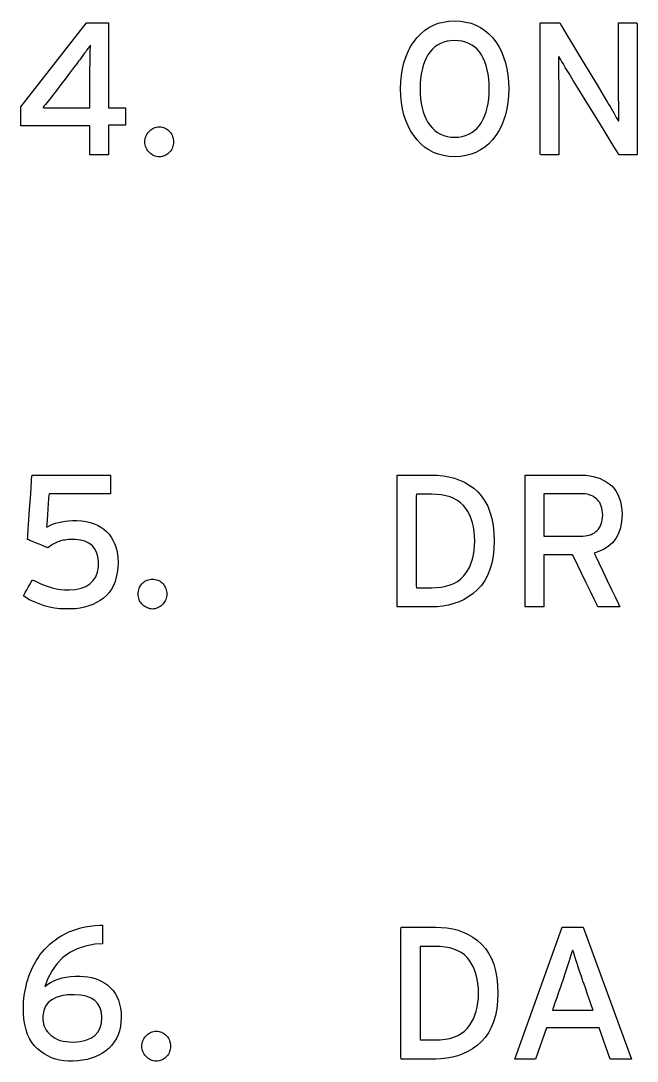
# Model space of a CAD drawing. Extents: x 1 to 47.7, y 0.2 to 33.3.
# Drawn here: x 1.023 to 2.25, y 22.696 to 24.767 of the extents above; entities that cross this region are included whole.
import ezdxf

# ---------------------------------------------------------------- set-up
doc = ezdxf.new("R2010")
doc.units = 0
doc.header["$MEASUREMENT"] = 0
doc.layers.add('4_0_____DWG', color=7, linetype='CONTINUOUS')

msp = doc.modelspace()

# ---------------------------------------------------------------- linework, layer by layer
at = {"layer": '4_0_____DWG'}
for points in [[(1.1975, 24.559), (1.1975, 24.5), (1.1605, 24.5), (1.1605, 24.5577), (1.0229, 24.5577), (1.0229, 24.5952), (1.1539, 24.7624), (1.1975, 24.7624), (1.1975, 24.5935), (1.2312, 24.5935), (1.2312, 24.559), (1.1975, 24.559)], [(2.1964, 22.7), (2.1744, 22.7623), (2.0693, 22.7623), (2.0475, 22.7), (2.0067, 22.7), (2.1011, 22.9624), (2.1429, 22.9624), (2.2385, 22.7), (2.1964, 22.7)]]:
    msp.add_lwpolyline(points, dxfattribs=at)
for points in [[(1.9944, 24.6313), (1.9939, 24.6173), (1.9927, 24.604), (1.9906, 24.5914), (1.9878, 24.5794), (1.9843, 24.5682), (1.9799, 24.5576), (1.9748, 24.5477), (1.9689, 24.5384), (1.9622, 24.5298), (1.9548, 24.522), (1.9468, 24.5152), (1.9382, 24.5095), (1.9291, 24.5047), (1.9193, 24.501), (1.909, 24.4982), (1.8981, 24.4965), (1.8865, 24.4958), (1.8751, 24.4965), (1.8643, 24.4982), (1.8541, 24.501), (1.8444, 24.5047), (1.8354, 24.5095), (1.827, 24.5152), (1.8191, 24.522), (1.8119, 24.5298), (1.8052, 24.5384), (1.7991, 24.5477), (1.7939, 24.5576), (1.7894, 24.5682), (1.7858, 24.5794), (1.7829, 24.5914), (1.7808, 24.604), (1.7796, 24.6173), (1.7791, 24.6313), (1.7796, 24.6452), (1.7808, 24.6586), (1.7829, 24.6712), (1.7858, 24.6832), (1.7894, 24.6945), (1.7939, 24.7052), (1.7991, 24.7152), (1.8052, 24.7246), (1.8119, 24.7333), (1.8191, 24.7409), (1.827, 24.7476), (1.8354, 24.7532), (1.8444, 24.7579), (1.8541, 24.7616), (1.8643, 24.7642), (1.8751, 24.7659), (1.8865, 24.7666), (1.8981, 24.7659), (1.909, 24.7642), (1.9193, 24.7616), (1.9291, 24.7579), (1.9382, 24.7532), (1.9468, 24.7476), (1.9548, 24.7409), (1.9622, 24.7333), (1.9689, 24.7246), (1.9748, 24.7152), (1.9799, 24.7052), (1.9843, 24.6945), (1.9878, 24.6832), (1.9906, 24.6712), (1.9927, 24.6586), (1.9939, 24.6452)], [(2.2139, 24.5), (2.2102, 24.506), (2.2004, 24.522), (2.1862, 24.5451), (2.1695, 24.5722), (2.1521, 24.6004), (2.136, 24.6266), (2.1228, 24.648), (2.1145, 24.6614), (2.1119, 24.6658), (2.1094, 24.6699), (2.107, 24.6739), (2.1047, 24.6777), (2.1025, 24.6815), (2.1004, 24.6852), (2.0983, 24.6887), (2.0963, 24.6921), (2.0944, 24.6954), (2.0936, 24.6933), (2.0936, 24.687), (2.0936, 24.6805), (2.0937, 24.6737), (2.0937, 24.6668), (2.0938, 24.6597), (2.0938, 24.6524), (2.0939, 24.6449), (2.094, 24.6371), (2.094, 24.6323), (2.094, 24.6201), (2.094, 24.6017), (2.094, 24.5797), (2.094, 24.5563), (2.094, 24.5343), (2.094, 24.5159), (2.094, 24.5037), (2.094, 24.5), (2.0922, 24.5), (2.0884, 24.5), (2.083, 24.5), (2.0769, 24.5), (2.0706, 24.5), (2.0648, 24.5), (2.0602, 24.5), (2.0575, 24.5), (2.057, 24.5018), (2.057, 24.5188), (2.057, 24.5498), (2.057, 24.5899), (2.057, 24.6344), (2.057, 24.6786), (2.057, 24.7177), (2.057, 24.7469), (2.057, 24.7616), (2.0578, 24.7624), (2.0609, 24.7624), (2.066, 24.7624), (2.0722, 24.7624), (2.0788, 24.7624), (2.0852, 24.7624), (2.0907, 24.7624), (2.0944, 24.7624), (2.0959, 24.7624), (2.0994, 24.7565), (2.1088, 24.7409), (2.1223, 24.7185), (2.1382, 24.6921), (2.1548, 24.6647), (2.1702, 24.6392), (2.1827, 24.6184), (2.1906, 24.6053), (2.1933, 24.6008), (2.1961, 24.5959), (2.1989, 24.5912), (2.2015, 24.5867), (2.204, 24.5823), (2.2063, 24.5781), (2.2086, 24.5741), (2.2107, 24.5702), (2.2128, 24.5666), (2.2135, 24.5687), (2.2135, 24.5752), (2.2134, 24.5818), (2.2133, 24.5887), (2.2133, 24.5958), (2.2133, 24.603), (2.2132, 24.6104), (2.2132, 24.618), (2.2132, 24.6258), (2.2132, 24.6306), (2.2132, 24.6428), (2.2132, 24.6611), (2.2132, 24.6831), (2.2132, 24.7063), (2.2132, 24.7283), (2.2132, 24.7466), (2.2132, 24.7587), (2.2132, 24.7624), (2.215, 24.7624), (2.2188, 24.7624), (2.2242, 24.7624), (2.2303, 24.7624), (2.2366, 24.7624), (2.2424, 24.7624), (2.247, 24.7624), (2.2497, 24.7624), (2.2502, 24.7605), (2.2502, 24.7435), (2.2502, 24.7126), (2.2502, 24.6725), (2.2502, 24.628), (2.2502, 24.5838), (2.2502, 24.5447), (2.2502, 24.5154), (2.2502, 24.5008), (2.2495, 24.5), (2.2465, 24.5), (2.2418, 24.5), (2.236, 24.5), (2.2298, 24.5), (2.2239, 24.5), (2.2188, 24.5), (2.2152, 24.5)], [(1.9556, 24.6313), (1.9554, 24.6416), (1.9546, 24.6514), (1.9534, 24.6606), (1.9517, 24.6693), (1.9496, 24.6775), (1.9469, 24.6851), (1.9438, 24.6922), (1.9402, 24.6988), (1.9361, 24.7048), (1.9315, 24.71), (1.9264, 24.7146), (1.9209, 24.7184), (1.915, 24.7216), (1.9085, 24.7241), (1.9017, 24.7259), (1.8943, 24.727), (1.8865, 24.7274), (1.8789, 24.727), (1.8717, 24.7259), (1.865, 24.7241), (1.8586, 24.7216), (1.8528, 24.7184), (1.8473, 24.7146), (1.8423, 24.71), (1.8377, 24.7048), (1.8336, 24.6988), (1.8299, 24.6922), (1.8267, 24.6851), (1.824, 24.6775), (1.8218, 24.6693), (1.8201, 24.6606), (1.8188, 24.6514), (1.8181, 24.6416), (1.8179, 24.6313), (1.8181, 24.6211), (1.8188, 24.6114), (1.8201, 24.6023), (1.8218, 24.5937), (1.824, 24.5856), (1.8267, 24.578), (1.8299, 24.571), (1.8336, 24.5644), (1.8377, 24.5583), (1.8423, 24.5529), (1.8473, 24.5481), (1.8528, 24.5441), (1.8586, 24.5408), (1.865, 24.5382), (1.8717, 24.5364), (1.8789, 24.5353), (1.8865, 24.5349), (1.8943, 24.5353), (1.9017, 24.5364), (1.9085, 24.5382), (1.915, 24.5408), (1.9209, 24.5441), (1.9264, 24.5481), (1.9315, 24.5529), (1.9361, 24.5583), (1.9402, 24.5644), (1.9438, 24.571), (1.9469, 24.578), (1.9496, 24.5856), (1.9517, 24.5937), (1.9534, 24.6023), (1.9546, 24.6114), (1.9554, 24.6211)], [(1.1616, 24.7182), (1.1595, 24.7152), (1.1572, 24.712), (1.1547, 24.7086), (1.1521, 24.705), (1.1494, 24.7012), (1.1465, 24.6973), (1.1434, 24.6932), (1.1402, 24.6889), (1.1381, 24.6862), (1.1343, 24.6812), (1.1279, 24.6727), (1.1198, 24.6621), (1.1112, 24.6507), (1.1029, 24.6397), (1.0959, 24.6305), (1.0912, 24.6244), (1.0893, 24.6219), (1.0862, 24.6178), (1.0831, 24.6139), (1.0802, 24.6101), (1.0773, 24.6065), (1.0745, 24.6031), (1.0718, 24.5999), (1.0691, 24.5968), (1.0666, 24.594), (1.0689, 24.5932), (1.0732, 24.5932), (1.0777, 24.5932), (1.0824, 24.5932), (1.0872, 24.5933), (1.0923, 24.5933), (1.0975, 24.5934), (1.1029, 24.5935), (1.107, 24.5935), (1.1102, 24.5935), (1.1165, 24.5935), (1.125, 24.5935), (1.1344, 24.5935), (1.1437, 24.5935), (1.1519, 24.5935), (1.1579, 24.5935), (1.1605, 24.5935), (1.1605, 24.5957), (1.1605, 24.6031), (1.1605, 24.614), (1.1605, 24.627), (1.1605, 24.6406), (1.1605, 24.6531), (1.1605, 24.6632), (1.1605, 24.6692), (1.1606, 24.673), (1.1607, 24.6795), (1.1608, 24.6857), (1.1609, 24.6917), (1.161, 24.6974), (1.1611, 24.703), (1.1613, 24.7083), (1.1614, 24.7134)], [(1.3271, 24.5254), (1.3269, 24.5226), (1.3265, 24.5199), (1.3259, 24.5173), (1.3251, 24.5148), (1.3241, 24.5124), (1.3229, 24.5101), (1.3214, 24.508), (1.3198, 24.5059), (1.3179, 24.5039), (1.3159, 24.5021), (1.3138, 24.5006), (1.3116, 24.4992), (1.3092, 24.4981), (1.3067, 24.4972), (1.3041, 24.4965), (1.3014, 24.496), (1.2986, 24.4958), (1.2958, 24.496), (1.2932, 24.4965), (1.2906, 24.4972), (1.2882, 24.4981), (1.2859, 24.4992), (1.2837, 24.5006), (1.2816, 24.5021), (1.2796, 24.5039), (1.2777, 24.5059), (1.2759, 24.508), (1.2743, 24.5101), (1.273, 24.5124), (1.2719, 24.5148), (1.2711, 24.5173), (1.2705, 24.5199), (1.2702, 24.5226), (1.27, 24.5254), (1.2702, 24.5284), (1.2705, 24.5312), (1.2711, 24.534), (1.2719, 24.5366), (1.273, 24.539), (1.2743, 24.5414), (1.2759, 24.5437), (1.2777, 24.5458), (1.2796, 24.5478), (1.2816, 24.5495), (1.2837, 24.551), (1.2859, 24.5523), (1.2882, 24.5534), (1.2906, 24.5542), (1.2932, 24.5548), (1.2958, 24.5553), (1.2986, 24.5554), (1.3014, 24.5553), (1.3041, 24.5548), (1.3067, 24.5542), (1.3092, 24.5534), (1.3116, 24.5523), (1.3138, 24.551), (1.3159, 24.5495), (1.3179, 24.5478), (1.3198, 24.5458), (1.3214, 24.5437), (1.3229, 24.5414), (1.3241, 24.539), (1.3251, 24.5366), (1.3259, 24.534), (1.3265, 24.5312), (1.3269, 24.5284)], [(1.2165, 23.6891), (1.2161, 23.6786), (1.215, 23.6687), (1.2131, 23.6595), (1.2106, 23.6509), (1.2073, 23.6429), (1.2034, 23.6356), (1.1987, 23.6289), (1.1933, 23.6229), (1.1873, 23.6175), (1.1807, 23.6127), (1.1737, 23.6085), (1.1662, 23.6049), (1.1583, 23.6019), (1.1499, 23.5995), (1.141, 23.5977), (1.1317, 23.5965), (1.1219, 23.5959), (1.1114, 23.5959), (1.1007, 23.5965), (1.0901, 23.5978), (1.0798, 23.5998), (1.0696, 23.6024), (1.0596, 23.6058), (1.0498, 23.6098), (1.0402, 23.6144), (1.0308, 23.6198), (1.028, 23.6222), (1.0295, 23.6248), (1.0318, 23.6289), (1.0347, 23.634), (1.0378, 23.6395), (1.0409, 23.6449), (1.0435, 23.6495), (1.0454, 23.6528), (1.0462, 23.6542), (1.0532, 23.6504), (1.0612, 23.6465), (1.0692, 23.6432), (1.0772, 23.6403), (1.0854, 23.638), (1.0935, 23.6362), (1.1017, 23.6349), (1.11, 23.6341), (1.1189, 23.6339), (1.1316, 23.6349), (1.1428, 23.6372), (1.1524, 23.6409), (1.1605, 23.6459), (1.1671, 23.6523), (1.172, 23.66), (1.1755, 23.6691), (1.1774, 23.6795), (1.1776, 23.6907), (1.1763, 23.7004), (1.1737, 23.7089), (1.1698, 23.7161), (1.1647, 23.7222), (1.1582, 23.727), (1.1505, 23.7306), (1.1415, 23.733), (1.1312, 23.7341), (1.1242, 23.7342), (1.1207, 23.7341), (1.1173, 23.7339), (1.1141, 23.7336), (1.1109, 23.7331), (1.1078, 23.7326), (1.1048, 23.732), (1.1019, 23.7312), (1.0991, 23.7304), (1.0964, 23.7293), (1.0938, 23.7282), (1.0913, 23.7269), (1.0888, 23.7256), (1.0863, 23.7242), (1.0839, 23.7227), (1.0816, 23.7211), (1.0793, 23.7195), (1.077, 23.7177), (1.0755, 23.7183), (1.0716, 23.7199), (1.066, 23.7222), (1.0594, 23.7249), (1.0525, 23.7277), (1.046, 23.7303), (1.0407, 23.7325), (1.0373, 23.7339), (1.0364, 23.7345), (1.0369, 23.741), (1.0378, 23.7547), (1.0391, 23.7734), (1.0405, 23.7947), (1.042, 23.8163), (1.0433, 23.8361), (1.0444, 23.8517), (1.045, 23.8609), (1.0463, 23.8624), (1.0564, 23.8624), (1.0747, 23.8624), (1.0984, 23.8624), (1.1247, 23.8624), (1.1508, 23.8624), (1.1741, 23.8624), (1.1916, 23.8624), (1.2006, 23.8624), (1.2013, 23.8618), (1.2013, 23.8589), (1.2013, 23.8541), (1.2013, 23.8483), (1.2013, 23.8419), (1.2013, 23.8358), (1.2013, 23.8305), (1.2013, 23.8267), (1.2013, 23.8251), (1.1978, 23.825), (1.1868, 23.825), (1.1703, 23.825), (1.1506, 23.825), (1.1298, 23.825), (1.1101, 23.825), (1.0937, 23.825), (1.0827, 23.825), (1.0792, 23.825), (1.0789, 23.8221), (1.0784, 23.8153), (1.0777, 23.8059), (1.0769, 23.7949), (1.0761, 23.7835), (1.0753, 23.7731), (1.0746, 23.7647), (1.0743, 23.7595), (1.0758, 23.7593), (1.0808, 23.7621), (1.0862, 23.7645), (1.0919, 23.7665), (1.098, 23.7682), (1.1044, 23.7696), (1.1111, 23.7707), (1.1182, 23.7714), (1.1256, 23.7718), (1.1345, 23.7718), (1.1439, 23.7711), (1.1528, 23.7698), (1.1611, 23.7679), (1.1687, 23.7655), (1.1759, 23.7624), (1.1824, 23.7588), (1.1884, 23.7546), (1.1938, 23.7498), (1.1986, 23.7445), (1.2028, 23.7389), (1.2064, 23.7328), (1.2095, 23.7264), (1.212, 23.7197), (1.214, 23.7126), (1.2154, 23.7051), (1.2163, 23.6973)], [(1.9655, 23.7312), (1.9648, 23.7154), (1.9631, 23.7007), (1.9605, 23.687), (1.9568, 23.6744), (1.9522, 23.6628), (1.9466, 23.6523), (1.94, 23.6428), (1.9323, 23.6344), (1.9239, 23.627), (1.9149, 23.6206), (1.9056, 23.615), (1.8957, 23.6103), (1.8854, 23.6065), (1.8747, 23.6036), (1.8635, 23.6015), (1.8519, 23.6003), (1.8415, 23.6), (1.8381, 23.6), (1.8304, 23.6), (1.8199, 23.6), (1.8078, 23.6), (1.7957, 23.6), (1.7848, 23.6), (1.7767, 23.6), (1.7725, 23.6), (1.7723, 23.6053), (1.7723, 23.6281), (1.7723, 23.6641), (1.7723, 23.7079), (1.7723, 23.7544), (1.7723, 23.7983), (1.7723, 23.8342), (1.7723, 23.8571), (1.7725, 23.8624), (1.7767, 23.8624), (1.7848, 23.8624), (1.7957, 23.8624), (1.8078, 23.8624), (1.8199, 23.8624), (1.8304, 23.8624), (1.8381, 23.8624), (1.8415, 23.8624), (1.8521, 23.8622), (1.8639, 23.8611), (1.8753, 23.8591), (1.8861, 23.8563), (1.8965, 23.8526), (1.9064, 23.848), (1.9157, 23.8425), (1.9246, 23.8362), (1.933, 23.8288), (1.9404, 23.8204), (1.9469, 23.8108), (1.9525, 23.8002), (1.957, 23.7886), (1.9606, 23.7758), (1.9632, 23.762), (1.9648, 23.7471)], [(2.22, 23.7839), (2.219, 23.77), (2.2166, 23.7574), (2.2127, 23.7461), (2.2074, 23.7362), (2.2007, 23.7275), (2.1925, 23.7202), (2.1829, 23.7142), (2.1718, 23.7095), (2.1642, 23.7067), (2.1675, 23.7001), (2.1735, 23.6875), (2.1815, 23.6711), (2.1903, 23.6528), (2.1992, 23.6345), (2.207, 23.6184), (2.2128, 23.6063), (2.2157, 23.6003), (2.215, 23.6), (2.2113, 23.6), (2.2055, 23.6), (2.1984, 23.6), (2.1908, 23.6), (2.1835, 23.6), (2.1774, 23.6), (2.1733, 23.6), (2.1719, 23.6), (2.1697, 23.6045), (2.1645, 23.6153), (2.1572, 23.6304), (2.1487, 23.6478), (2.1401, 23.6657), (2.1321, 23.6821), (2.1258, 23.695), (2.1221, 23.7026), (2.1211, 23.7038), (2.1172, 23.7038), (2.1103, 23.7038), (2.1013, 23.7038), (2.0915, 23.7038), (2.0818, 23.7038), (2.0733, 23.7038), (2.0671, 23.7038), (2.0642, 23.7038), (2.0641, 23.7012), (2.0641, 23.692), (2.0641, 23.6779), (2.0641, 23.6609), (2.0641, 23.6429), (2.0641, 23.6259), (2.0641, 23.6119), (2.0641, 23.6026), (2.0641, 23.6), (2.0622, 23.6), (2.0582, 23.6), (2.0527, 23.6), (2.0464, 23.6), (2.0399, 23.6), (2.0341, 23.6), (2.0296, 23.6), (2.0271, 23.6), (2.0268, 23.603), (2.0268, 23.6222), (2.0268, 23.6549), (2.0268, 23.6963), (2.0268, 23.7415), (2.0268, 23.7856), (2.0268, 23.8237), (2.0268, 23.8509), (2.0268, 23.8623), (2.0303, 23.8624), (2.0407, 23.8624), (2.0562, 23.8624), (2.0746, 23.8624), (2.0939, 23.8624), (2.1119, 23.8624), (2.1267, 23.8624), (2.136, 23.8624), (2.1404, 23.8624), (2.1482, 23.862), (2.1557, 23.8611), (2.1628, 23.8597), (2.1697, 23.8578), (2.1762, 23.8554), (2.1825, 23.8525), (2.1884, 23.8491), (2.1941, 23.8452), (2.1994, 23.8408), (2.2041, 23.8357), (2.2083, 23.83), (2.2118, 23.8238), (2.2146, 23.817), (2.2169, 23.8096), (2.2185, 23.8016), (2.2196, 23.7931)], [(1.9267, 23.7312), (1.9264, 23.741), (1.9256, 23.7503), (1.9242, 23.7591), (1.9222, 23.7675), (1.9197, 23.7754), (1.9167, 23.7827), (1.9131, 23.7896), (1.9089, 23.7961), (1.9041, 23.802), (1.8985, 23.8072), (1.8922, 23.8118), (1.8853, 23.8156), (1.8776, 23.8188), (1.8693, 23.8212), (1.8602, 23.8229), (1.8505, 23.824), (1.8415, 23.8243), (1.84, 23.8243), (1.8365, 23.8243), (1.8318, 23.8243), (1.8264, 23.8243), (1.8209, 23.8243), (1.816, 23.8243), (1.8123, 23.8243), (1.8105, 23.8243), (1.8104, 23.8205), (1.8104, 23.8043), (1.8104, 23.7788), (1.8104, 23.7477), (1.8104, 23.7147), (1.8104, 23.6836), (1.8104, 23.658), (1.8104, 23.6418), (1.8105, 23.6381), (1.8123, 23.6381), (1.816, 23.6381), (1.8209, 23.6381), (1.8264, 23.6381), (1.8318, 23.6381), (1.8365, 23.6381), (1.84, 23.6381), (1.8415, 23.6381), (1.8505, 23.6384), (1.8602, 23.6395), (1.8693, 23.6412), (1.8776, 23.6437), (1.8853, 23.6469), (1.8922, 23.6509), (1.8985, 23.6555), (1.9041, 23.6609), (1.9089, 23.6669), (1.9131, 23.6733), (1.9167, 23.6801), (1.9197, 23.6875), (1.9222, 23.6953), (1.9242, 23.7035), (1.9256, 23.7123), (1.9264, 23.7215)], [(2.1815, 23.7828), (2.1813, 23.7877), (2.1807, 23.7922), (2.1799, 23.7965), (2.1787, 23.8005), (2.1772, 23.8041), (2.1755, 23.8075), (2.1734, 23.8105), (2.171, 23.8133), (2.1682, 23.8158), (2.1652, 23.8181), (2.162, 23.8201), (2.1585, 23.8218), (2.1548, 23.8231), (2.1509, 23.8241), (2.1467, 23.8249), (2.1423, 23.8253), (2.1382, 23.8254), (2.1345, 23.8254), (2.1263, 23.8254), (2.115, 23.8254), (2.1021, 23.8254), (2.0891, 23.8254), (2.0775, 23.8254), (2.0688, 23.8254), (2.0644, 23.8254), (2.0641, 23.8237), (2.0641, 23.8163), (2.0641, 23.8047), (2.0641, 23.7906), (2.0641, 23.7756), (2.0641, 23.7615), (2.0641, 23.7499), (2.0641, 23.7425), (2.0644, 23.7408), (2.0688, 23.7408), (2.0775, 23.7408), (2.0891, 23.7408), (2.1021, 23.7408), (2.115, 23.7408), (2.1263, 23.7408), (2.1345, 23.7408), (2.1382, 23.7408), (2.1422, 23.7409), (2.1465, 23.7413), (2.1507, 23.742), (2.1546, 23.743), (2.1582, 23.7443), (2.1617, 23.7458), (2.1649, 23.7477), (2.1679, 23.7499), (2.1706, 23.7523), (2.1731, 23.755), (2.1753, 23.7581), (2.1771, 23.7614), (2.1786, 23.7651), (2.1798, 23.7691), (2.1807, 23.7733), (2.1813, 23.7779)], [(1.3136, 23.6254), (1.3134, 23.6226), (1.313, 23.6199), (1.3124, 23.6173), (1.3116, 23.6148), (1.3106, 23.6124), (1.3093, 23.6101), (1.3079, 23.608), (1.3062, 23.6059), (1.3044, 23.6039), (1.3024, 23.6021), (1.3003, 23.6006), (1.298, 23.5992), (1.2957, 23.5981), (1.2932, 23.5972), (1.2906, 23.5965), (1.2879, 23.596), (1.285, 23.5958), (1.2823, 23.596), (1.2796, 23.5965), (1.2771, 23.5972), (1.2747, 23.5981), (1.2724, 23.5992), (1.2702, 23.6006), (1.2681, 23.6021), (1.2661, 23.6039), (1.2641, 23.6059), (1.2624, 23.608), (1.2608, 23.6101), (1.2595, 23.6124), (1.2584, 23.6148), (1.2576, 23.6173), (1.257, 23.6199), (1.2566, 23.6226), (1.2565, 23.6254), (1.2566, 23.6284), (1.257, 23.6312), (1.2576, 23.634), (1.2584, 23.6366), (1.2595, 23.6391), (1.2608, 23.6414), (1.2624, 23.6437), (1.2641, 23.6458), (1.2661, 23.6478), (1.2681, 23.6495), (1.2702, 23.651), (1.2724, 23.6523), (1.2747, 23.6534), (1.2771, 23.6542), (1.2796, 23.6548), (1.2823, 23.6553), (1.285, 23.6554), (1.2879, 23.6553), (1.2906, 23.6548), (1.2932, 23.6542), (1.2957, 23.6534), (1.298, 23.6523), (1.3003, 23.651), (1.3024, 23.6495), (1.3044, 23.6478), (1.3062, 23.6458), (1.3079, 23.6437), (1.3093, 23.6414), (1.3106, 23.6391), (1.3116, 23.6366), (1.3124, 23.634), (1.313, 23.6312), (1.3134, 23.6284)], [(1.223, 22.7832), (1.2224, 22.7736), (1.2212, 22.7646), (1.2192, 22.7561), (1.2166, 22.7482), (1.2132, 22.7408), (1.209, 22.734), (1.2042, 22.7277), (1.1987, 22.7219), (1.1924, 22.7167), (1.1857, 22.712), (1.1786, 22.7079), (1.1711, 22.7044), (1.1631, 22.7015), (1.1548, 22.6992), (1.146, 22.6975), (1.1368, 22.6964), (1.1272, 22.6958), (1.1177, 22.6959), (1.1088, 22.6966), (1.1002, 22.698), (1.092, 22.7001), (1.0841, 22.7028), (1.0766, 22.7062), (1.0695, 22.7102), (1.0627, 22.7149), (1.0563, 22.7203), (1.0503, 22.7263), (1.045, 22.7331), (1.0404, 22.7407), (1.0365, 22.7492), (1.0334, 22.7584), (1.031, 22.7685), (1.0292, 22.7793), (1.0283, 22.791), (1.028, 22.8019), (1.0281, 22.808), (1.0285, 22.8141), (1.0291, 22.8203), (1.0299, 22.8266), (1.0309, 22.8329), (1.0321, 22.8393), (1.0335, 22.8457), (1.0351, 22.8522), (1.037, 22.8587), (1.0391, 22.8651), (1.0415, 22.8714), (1.0441, 22.8776), (1.047, 22.8837), (1.0501, 22.8897), (1.0535, 22.8957), (1.0572, 22.9015), (1.0611, 22.9073), (1.0654, 22.9129), (1.0701, 22.9183), (1.0751, 22.9234), (1.0804, 22.9284), (1.086, 22.9331), (1.0919, 22.9375), (1.0981, 22.9418), (1.1046, 22.9458), (1.1114, 22.9496), (1.1186, 22.953), (1.1262, 22.9561), (1.1342, 22.9588), (1.1426, 22.9611), (1.1514, 22.963), (1.1605, 22.9645), (1.1701, 22.9656), (1.1801, 22.9664), (1.1856, 22.9663), (1.1856, 22.9638), (1.1856, 22.9594), (1.1856, 22.9537), (1.1856, 22.9474), (1.1856, 22.9411), (1.1856, 22.9357), (1.1856, 22.9316), (1.1856, 22.9297), (1.1703, 22.9284), (1.152, 22.925), (1.1353, 22.9195), (1.1203, 22.9119), (1.1069, 22.9022), (1.0952, 22.8905), (1.0852, 22.8766), (1.0769, 22.8607), (1.0711, 22.8444), (1.0768, 22.849), (1.0831, 22.8529), (1.0899, 22.8563), (1.0971, 22.8592), (1.105, 22.8615), (1.1133, 22.8632), (1.1222, 22.8644), (1.1316, 22.865), (1.1408, 22.8651), (1.1488, 22.8646), (1.1565, 22.8637), (1.1639, 22.8621), (1.1709, 22.8601), (1.1777, 22.8576), (1.1842, 22.8545), (1.1903, 22.8509), (1.1962, 22.8468), (1.2017, 22.842), (1.2065, 22.8367), (1.2107, 22.8307), (1.2143, 22.8243), (1.2173, 22.8172), (1.2197, 22.8095), (1.2214, 22.8013), (1.2225, 22.7926)], [(1.973, 22.8312), (1.9723, 22.8154), (1.9706, 22.8007), (1.968, 22.787), (1.9643, 22.7744), (1.9597, 22.7628), (1.9541, 22.7523), (1.9475, 22.7428), (1.9398, 22.7344), (1.9314, 22.727), (1.9224, 22.7206), (1.9131, 22.715), (1.9032, 22.7103), (1.8929, 22.7065), (1.8822, 22.7036), (1.871, 22.7015), (1.8594, 22.7003), (1.849, 22.7), (1.8456, 22.7), (1.8379, 22.7), (1.8274, 22.7), (1.8153, 22.7), (1.8032, 22.7), (1.7923, 22.7), (1.7842, 22.7), (1.78, 22.7), (1.7798, 22.7053), (1.7798, 22.7281), (1.7798, 22.7641), (1.7798, 22.808), (1.7798, 22.8544), (1.7798, 22.8983), (1.7798, 22.9342), (1.7798, 22.9571), (1.78, 22.9624), (1.7842, 22.9624), (1.7923, 22.9624), (1.8032, 22.9624), (1.8153, 22.9624), (1.8274, 22.9624), (1.8379, 22.9624), (1.8456, 22.9624), (1.849, 22.9624), (1.8596, 22.9622), (1.8714, 22.9611), (1.8828, 22.9592), (1.8936, 22.9563), (1.904, 22.9526), (1.9139, 22.948), (1.9232, 22.9425), (1.9321, 22.9362), (1.9405, 22.9289), (1.9479, 22.9204), (1.9544, 22.9108), (1.96, 22.9002), (1.9645, 22.8886), (1.9681, 22.8758), (1.9707, 22.862), (1.9723, 22.8471)], [(1.9342, 22.8312), (1.9339, 22.841), (1.9331, 22.8503), (1.9317, 22.8591), (1.9297, 22.8675), (1.9272, 22.8754), (1.9242, 22.8827), (1.9206, 22.8896), (1.9164, 22.8961), (1.9116, 22.902), (1.906, 22.9072), (1.8997, 22.9118), (1.8928, 22.9156), (1.8851, 22.9188), (1.8768, 22.9212), (1.8677, 22.9229), (1.858, 22.924), (1.849, 22.9243), (1.8475, 22.9243), (1.844, 22.9243), (1.8393, 22.9243), (1.8339, 22.9243), (1.8284, 22.9243), (1.8235, 22.9243), (1.8198, 22.9243), (1.818, 22.9243), (1.8179, 22.9205), (1.8179, 22.9043), (1.8179, 22.8788), (1.8179, 22.8477), (1.8179, 22.8147), (1.8179, 22.7836), (1.8179, 22.758), (1.8179, 22.7419), (1.818, 22.7381), (1.8198, 22.7381), (1.8235, 22.7381), (1.8284, 22.7381), (1.8339, 22.7381), (1.8393, 22.7381), (1.844, 22.7381), (1.8475, 22.7381), (1.849, 22.7381), (1.858, 22.7384), (1.8677, 22.7395), (1.8768, 22.7412), (1.8851, 22.7437), (1.8928, 22.7469), (1.8997, 22.7509), (1.906, 22.7555), (1.9116, 22.7609), (1.9164, 22.7669), (1.9206, 22.7733), (1.9242, 22.7801), (1.9272, 22.7875), (1.9297, 22.7953), (1.9317, 22.8035), (1.9331, 22.8123), (1.9339, 22.8215)], [(2.1412, 22.8578), (2.1383, 22.8665), (2.1355, 22.8747), (2.1329, 22.8827), (2.1304, 22.8902), (2.128, 22.8975), (2.1258, 22.9043), (2.1238, 22.9109), (2.1218, 22.9171), (2.1201, 22.9135), (2.1182, 22.9071), (2.1162, 22.9004), (2.114, 22.8933), (2.1116, 22.8858), (2.109, 22.8779), (2.1063, 22.8697), (2.1034, 22.861), (2.1019, 22.8565), (2.1002, 22.8515), (2.0973, 22.8432), (2.0937, 22.8329), (2.0899, 22.822), (2.0863, 22.8117), (2.0834, 22.8034), (2.0817, 22.7983), (2.0819, 22.7974), (2.0876, 22.7974), (2.0981, 22.7974), (2.1116, 22.7974), (2.1263, 22.7974), (2.1404, 22.7974), (2.1523, 22.7974), (2.1601, 22.7974), (2.1623, 22.7975), (2.1611, 22.8009), (2.1586, 22.8081), (2.1552, 22.8178), (2.1514, 22.8287), (2.1476, 22.8395), (2.1444, 22.8488), (2.1421, 22.8554)], [(1.1845, 22.7825), (1.1835, 22.793), (1.1808, 22.8022), (1.1765, 22.81), (1.1704, 22.8164), (1.1627, 22.8214), (1.1533, 22.825), (1.1423, 22.8273), (1.1296, 22.8282), (1.1158, 22.8277), (1.1037, 22.826), (1.0933, 22.8228), (1.0846, 22.8182), (1.0776, 22.8123), (1.0723, 22.805), (1.0688, 22.7964), (1.067, 22.7863), (1.0668, 22.7791), (1.0673, 22.7744), (1.0683, 22.77), (1.0696, 22.7657), (1.0715, 22.7617), (1.0737, 22.7578), (1.0764, 22.7541), (1.0796, 22.7506), (1.0832, 22.7472), (1.0872, 22.7441), (1.0916, 22.7413), (1.0963, 22.7391), (1.1015, 22.7372), (1.1071, 22.7357), (1.1131, 22.7347), (1.1195, 22.7341), (1.1277, 22.7339), (1.141, 22.7351), (1.1524, 22.7376), (1.1622, 22.7416), (1.1702, 22.747), (1.1764, 22.7537), (1.1809, 22.7619), (1.1836, 22.7715)], [(1.3211, 22.7254), (1.3209, 22.7226), (1.3205, 22.7199), (1.3199, 22.7173), (1.3191, 22.7148), (1.3181, 22.7124), (1.3168, 22.7101), (1.3154, 22.708), (1.3137, 22.7059), (1.3119, 22.7039), (1.3099, 22.7021), (1.3078, 22.7006), (1.3055, 22.6992), (1.3032, 22.6981), (1.3007, 22.6972), (1.2981, 22.6965), (1.2954, 22.696), (1.2925, 22.6958), (1.2898, 22.696), (1.2871, 22.6965), (1.2846, 22.6972), (1.2822, 22.6981), (1.2799, 22.6992), (1.2777, 22.7006), (1.2756, 22.7021), (1.2736, 22.7039), (1.2716, 22.7059), (1.2699, 22.708), (1.2683, 22.7101), (1.267, 22.7124), (1.2659, 22.7148), (1.2651, 22.7173), (1.2645, 22.7199), (1.2641, 22.7226), (1.264, 22.7254), (1.2641, 22.7284), (1.2645, 22.7312), (1.2651, 22.734), (1.2659, 22.7366), (1.267, 22.7391), (1.2683, 22.7414), (1.2699, 22.7437), (1.2716, 22.7458), (1.2736, 22.7478), (1.2756, 22.7495), (1.2777, 22.751), (1.2799, 22.7523), (1.2822, 22.7534), (1.2846, 22.7542), (1.2871, 22.7548), (1.2898, 22.7553), (1.2925, 22.7555), (1.2954, 22.7553), (1.2981, 22.7548), (1.3007, 22.7542), (1.3032, 22.7534), (1.3055, 22.7523), (1.3078, 22.751), (1.3099, 22.7495), (1.3119, 22.7478), (1.3137, 22.7458), (1.3154, 22.7437), (1.3168, 22.7414), (1.3181, 22.7391), (1.3191, 22.7366), (1.3199, 22.734), (1.3205, 22.7312), (1.3209, 22.7284)]]:
    msp.add_lwpolyline(points, close=True, dxfattribs=at)

doc.saveas('drawing.dxf')
